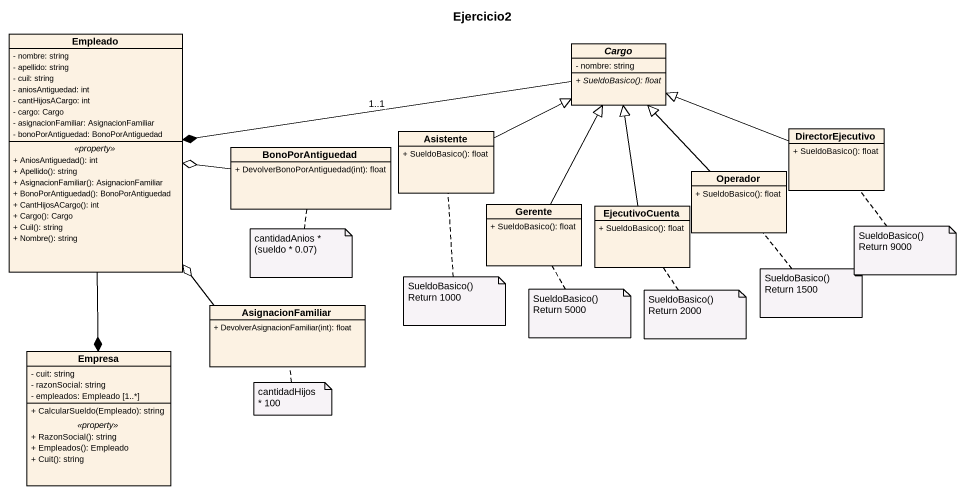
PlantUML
@startuml
title Ejercicio2
hide circle
hide empty members
skinparam classAttributeIconSize 0
class Empleado {
  - nombre: string
  - apellido: string
  - cuil: string
  - aniosAntiguedad: int
  - cantHijosACargo: int
  - cargo: Cargo
  - asignacionFamiliar: AsignacionFamiliar
  - bonoPorAntiguedad: BonoPorAntiguedad
  .. <<property>> ..
  + AniosAntiguedad(): int
  + Apellido(): string
  + AsignacionFamiliar(): AsignacionFamiliar
  + BonoPorAntiguedad(): BonoPorAntiguedad
  + CantHijosACargo(): int
  + Cargo(): Cargo
  + Cuil(): string
  + Nombre(): string
}
abstract class Cargo {
  - nombre: string
  {abstract} + SueldoBasico(): float
}
class BonoPorAntiguedad {
  + DevolverBonoPorAntiguedad(int): float
}
class Asistente {
  + SueldoBasico(): float
}
class DirectorEjecutivo {
  + SueldoBasico(): float
}
class Operador {
  + SueldoBasico(): float
}
class Gerente {
  + SueldoBasico(): float
}
class EjecutivoCuenta {
  + SueldoBasico(): float
}
class AsignacionFamiliar {
  + DevolverAsignacionFamiliar(int): float
}
class Empresa {
  - cuit: string
  - razonSocial: string
  - empleados: Empleado [1..*]
  --
  + CalcularSueldo(Empleado): string
  .. <<property>> ..
  + RazonSocial(): string
  + Empleados(): Empleado
  + Cuit(): string
}
Empleado --* Empresa
Cargo -left-* Empleado : 1..1
BonoPorAntiguedad -left-o Empleado
Asistente -right-|> Cargo
DirectorEjecutivo -left-|> Cargo
Operador -up-|> Cargo
Gerente -up-|> Cargo
EjecutivoCuenta -up-|> Cargo
AsignacionFamiliar -up-o Empleado
note bottom of BonoPorAntiguedad : cantidadAnios * (sueldo * 0.07)
note bottom of DirectorEjecutivo
  SueldoBasico()
  Return 9000
end note
note bottom of Operador
  SueldoBasico()
  Return 1500
end note
note bottom of Asistente
  SueldoBasico()
  Return 1000
end note
note bottom of Gerente
  SueldoBasico()
  Return 5000
end note
note bottom of EjecutivoCuenta
  SueldoBasico()
  Return 2000
end note
note bottom of AsignacionFamiliar : cantidadHijos * 100
@enduml
